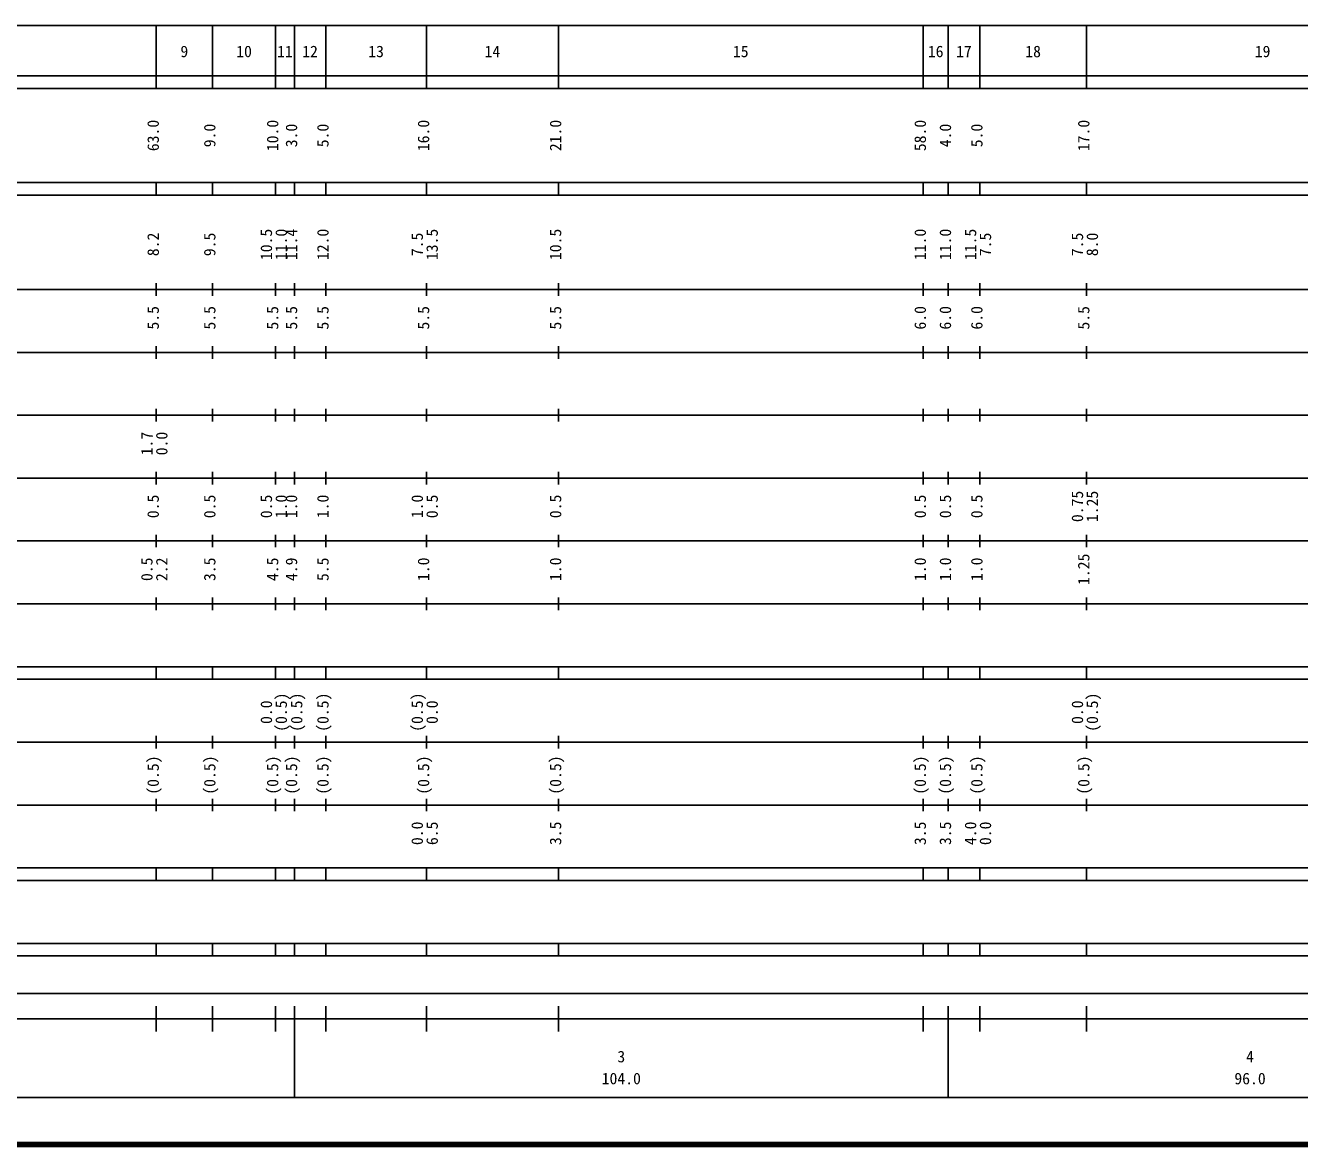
# Model space of a CAD drawing. Units: millimetres, scale not verified. Extents: x 40000 to 680000, y 20000 to 380000.
# Drawn here: x 225238 to 427870, y 20000 to 198000 of the extents above; entities that cross this region are included whole.
import ezdxf
from ezdxf.enums import TextEntityAlignment as Align

# ---------------------------------------------------------------- set-up
doc = ezdxf.new("R2010")
doc.units = ezdxf.units.MM
doc.header["$LTSCALE"] = 1000
doc.layers.add('M-TTL', color=2, linetype='Continuous', lineweight=140)
doc.layers.add('M-TTL-BAND', color=7, linetype='Continuous', lineweight=25)
doc.styles.add('ＭＳ ゴシック', font='')
doc.styles.get('ＭＳ ゴシック').set_extended_font_data('MS Gothic')

msp = doc.modelspace()

# ---------------------------------------------------------------- linework, layer by layer
at = {"layer": 'M-TTL'}
msp.add_line((40000, 20000), (680000, 20000), dxfattribs=at)
at = {"layer": 'M-TTL-BAND'}
for p, q in [((68000, 198000), (579000, 198000)), ((246000, 188000), (246000, 198000)), ((255000, 188000), (255000, 198000)), ((265000, 188000), (265000, 198000)), ((268000, 188000), (268000, 198000)), ((273000, 188000), (273000, 198000)), ((289000, 188000), (289000, 198000)), ((310000, 188000), (310000, 198000)), ((368000, 188000), (368000, 198000)), ((372000, 188000), (372000, 198000)), ((377000, 188000), (377000, 198000)), ((394000, 188000), (394000, 198000)), ((40000, 190000), (579000, 190000)), ((40000, 188000), (579000, 188000)), ((40000, 173000), (579000, 173000)), ((246000, 171000), (246000, 173000)), ((255000, 171000), (255000, 173000)), ((265000, 171000), (265000, 173000)), ((268000, 171000), (268000, 173000)), ((273000, 171000), (273000, 173000)), ((289000, 171000), (289000, 173000)), ((310000, 171000), (310000, 173000)), ((368000, 171000), (368000, 173000)), ((372000, 171000), (372000, 173000)), ((377000, 171000), (377000, 173000)), ((394000, 171000), (394000, 173000)), ((40000, 171000), (579000, 171000)), ((246000, 155000), (246000, 157000)), ((255000, 155000), (255000, 157000)), ((265000, 155000), (265000, 157000)), ((268000, 155000), (268000, 157000)), ((273000, 155000), (273000, 157000)), ((289000, 155000), (289000, 157000)), ((310000, 155000), (310000, 157000)), ((368000, 155000), (368000, 157000)), ((372000, 155000), (372000, 157000)), ((377000, 155000), (377000, 157000)), ((394000, 155000), (394000, 157000)), ((40000, 156000), (579000, 156000)), ((46000, 146000), (579000, 146000)), ((246000, 145000), (246000, 147000)), ((255000, 145000), (255000, 147000)), ((265000, 145000), (265000, 147000)), ((268000, 145000), (268000, 147000)), ((273000, 145000), (273000, 147000)), ((289000, 145000), (289000, 147000)), ((310000, 145000), (310000, 147000)), ((368000, 145000), (368000, 147000)), ((372000, 145000), (372000, 147000)), ((377000, 145000), (377000, 147000)), ((394000, 145000), (394000, 147000)), ((52000, 136000), (579000, 136000)), ((246000, 135000), (246000, 137000)), ((255000, 135000), (255000, 137000)), ((265000, 135000), (265000, 137000)), ((268000, 135000), (268000, 137000)), ((273000, 135000), (273000, 137000)), ((289000, 135000), (289000, 137000)), ((310000, 135000), (310000, 137000)), ((368000, 135000), (368000, 137000)), ((372000, 135000), (372000, 137000)), ((377000, 135000), (377000, 137000)), ((394000, 135000), (394000, 137000)), ((46000, 126000), (579000, 126000)), ((246000, 125000), (246000, 127000)), ((255000, 125000), (255000, 127000)), ((265000, 125000), (265000, 127000)), ((268000, 125000), (268000, 127000)), ((273000, 125000), (273000, 127000)), ((289000, 125000), (289000, 127000)), ((310000, 125000), (310000, 127000)), ((368000, 125000), (368000, 127000)), ((372000, 125000), (372000, 127000)), ((377000, 125000), (377000, 127000)), ((394000, 125000), (394000, 127000)), ((52000, 116000), (579000, 116000)), ((246000, 115000), (246000, 117000)), ((255000, 115000), (255000, 117000)), ((265000, 115000), (265000, 117000)), ((268000, 115000), (268000, 117000)), ((273000, 115000), (273000, 117000)), ((289000, 115000), (289000, 117000)), ((310000, 115000), (310000, 117000)), ((368000, 115000), (368000, 117000)), ((372000, 115000), (372000, 117000)), ((377000, 115000), (377000, 117000)), ((394000, 115000), (394000, 117000)), ((46000, 106000), (579000, 106000)), ((246000, 105000), (246000, 107000)), ((255000, 105000), (255000, 107000)), ((265000, 105000), (265000, 107000)), ((268000, 105000), (268000, 107000)), ((273000, 105000), (273000, 107000)), ((289000, 105000), (289000, 107000)), ((310000, 105000), (310000, 107000)), ((368000, 105000), (368000, 107000)), ((372000, 105000), (372000, 107000)), ((377000, 105000), (377000, 107000)), ((394000, 105000), (394000, 107000)), ((40000, 96000), (579000, 96000)), ((246000, 94000), (246000, 96000)), ((255000, 94000), (255000, 96000)), ((265000, 94000), (265000, 96000)), ((268000, 94000), (268000, 96000)), ((273000, 94000), (273000, 96000)), ((289000, 94000), (289000, 96000)), ((310000, 94000), (310000, 96000)), ((368000, 94000), (368000, 96000)), ((372000, 94000), (372000, 96000)), ((377000, 94000), (377000, 96000)), ((394000, 94000), (394000, 96000)), ((40000, 94000), (579000, 94000)), ((49000, 84000), (579000, 84000)), ((246000, 83000), (246000, 85000)), ((255000, 83000), (255000, 85000)), ((265000, 83000), (265000, 85000)), ((268000, 83000), (268000, 85000)), ((273000, 83000), (273000, 85000)), ((289000, 83000), (289000, 85000)), ((310000, 83000), (310000, 85000)), ((368000, 83000), (368000, 85000)), ((372000, 83000), (372000, 85000)), ((377000, 83000), (377000, 85000)), ((394000, 83000), (394000, 85000)), ((246000, 73000), (246000, 75000)), ((255000, 73000), (255000, 75000)), ((265000, 73000), (265000, 75000)), ((268000, 73000), (268000, 75000)), ((273000, 73000), (273000, 75000)), ((289000, 73000), (289000, 75000)), ((310000, 73000), (310000, 75000)), ((368000, 73000), (368000, 75000)), ((372000, 73000), (372000, 75000)), ((377000, 73000), (377000, 75000)), ((394000, 73000), (394000, 75000)), ((40000, 74000), (579000, 74000)), ((40000, 64000), (579000, 64000)), ((246000, 62000), (246000, 64000)), ((255000, 62000), (255000, 64000)), ((265000, 62000), (265000, 64000)), ((268000, 62000), (268000, 64000)), ((273000, 62000), (273000, 64000)), ((289000, 62000), (289000, 64000)), ((310000, 62000), (310000, 64000)), ((368000, 62000), (368000, 64000)), ((372000, 62000), (372000, 64000)), ((377000, 62000), (377000, 64000)), ((394000, 62000), (394000, 64000)), ((40000, 62000), (579000, 62000)), ((40000, 52000), (579000, 52000)), ((246000, 50000), (246000, 52000)), ((255000, 50000), (255000, 52000)), ((265000, 50000), (265000, 52000)), ((268000, 50000), (268000, 52000)), ((273000, 50000), (273000, 52000)), ((289000, 50000), (289000, 52000)), ((310000, 50000), (310000, 52000)), ((368000, 50000), (368000, 52000)), ((372000, 50000), (372000, 52000)), ((377000, 50000), (377000, 52000)), ((394000, 50000), (394000, 52000)), ((40000, 50000), (579000, 50000)), ((71000, 44000), (565000, 44000)), ((246000, 38000), (246000, 42000)), ((255000, 38000), (255000, 42000)), ((265000, 38000), (265000, 42000)), ((268000, 27500), (268000, 42000)), ((273000, 38000), (273000, 42000)), ((289000, 38000), (289000, 42000)), ((310000, 38000), (310000, 42000)), ((368000, 38000), (368000, 42000)), ((372000, 27500), (372000, 42000)), ((377000, 38000), (377000, 42000)), ((394000, 38000), (394000, 42000)), ((40000, 40000), (579000, 40000)), ((68000, 27500), (579000, 27500))]:
    msp.add_line(p, q, dxfattribs=at)

# ---------------------------------------------------------------- texts
at = {"layer": 'M-TTL-BAND', "style": 'ＭＳ ゴシック'}
for s, p in [('9', (250500, 192405)), ('10', (260000, 192405)), ('11', (266500, 192405)), ('12', (270500, 192405)), ('13', (281000, 192405)), ('14', (299500, 192405)), ('15', (339000, 192405)), ('16', (370000, 192405)), ('17', (374500, 192405)), ('18', (385500, 192405)), ('19', (422000, 192405)), ('3', (320000, 32523)), ('4', (420000, 32523)), ('104.0', (320000, 29033)), ('96.0', (420000, 29033))]:
    msp.add_text(s, height=1833, dxfattribs=at).set_placement(p, align=Align.BOTTOM_CENTER)
for s, p in [('63.0', (247000, 180500)), ('10.0', (266000, 180500)), ('16.0', (290000, 180500)), ('21.0', (311000, 180500)), ('58.0', (369000, 180500)), ('17.0', (395000, 180500)), ('9.0', (256000, 180500)), ('3.0', (269000, 180500)), ('5.0', (274000, 180500)), ('4.0', (373000, 180500)), ('5.0', (378000, 180500)), ('8.2', (247000, 163174)), ('9.5', (256000, 163174)), ('10.5', (265000, 163174)), ('11.0', (267370, 163174)), ('11.4', (269000, 163174)), ('12.0', (274000, 163174)), ('7.5', (289000, 163174)), ('13.5', (291370, 163174)), ('10.5', (311000, 163174)), ('11.0', (369000, 163174)), ('11.0', (373000, 163174)), ('11.5', (377000, 163174)), ('7.5', (379370, 163174)), ('7.5', (394000, 163174)), ('8.0', (396370, 163174)), ('5.5', (247000, 151500)), ('5.5', (256000, 151500)), ('5.5', (266000, 151500)), ('5.5', (269000, 151500)), ('5.5', (274000, 151500)), ('5.5', (290000, 151500)), ('5.5', (311000, 151500)), ('6.0', (369000, 151500)), ('6.0', (373000, 151500)), ('6.0', (378000, 151500)), ('5.5', (395000, 151500)), ('1.7', (246000, 131500)), ('0.0', (248370, 131500)), ('0.75', (394000, 121500)), ('1.25', (396370, 121500)), ('0.5', (247000, 121500)), ('0.5', (256000, 121500)), ('0.5', (265000, 121500)), ('1.0', (267370, 121500)), ('1.0', (269000, 121500)), ('1.0', (274000, 121500)), ('1.0', (289000, 121500)), ('0.5', (291370, 121500)), ('0.5', (311000, 121500)), ('0.5', (369000, 121500)), ('0.5', (373000, 121500)), ('0.5', (378000, 121500)), ('1.25', (395000, 111500)), ('0.5', (246000, 111500)), ('2.2', (248370, 111500)), ('3.5', (256000, 111500)), ('4.5', (266000, 111500)), ('4.9', (269000, 111500)), ('5.5', (274000, 111500)), ('1.0', (290000, 111500)), ('1.0', (311000, 111500)), ('1.0', (369000, 111500)), ('1.0', (373000, 111500)), ('1.0', (378000, 111500)), ('(0.5)', (267370, 88764)), ('(0.5)', (269821, 88764)), ('(0.5)', (274000, 88764)), ('(0.5)', (289000, 88764)), ('(0.5)', (396370, 88764)), ('0.0', (265000, 88764)), ('0.0', (291370, 88764)), ('0.0', (394000, 88764)), ('(0.5)', (247000, 78764)), ('(0.5)', (256000, 78764)), ('(0.5)', (266000, 78764)), ('(0.5)', (269000, 78764)), ('(0.5)', (274000, 78764)), ('(0.5)', (290000, 78764)), ('(0.5)', (311000, 78764)), ('(0.5)', (369000, 78764)), ('(0.5)', (373000, 78764)), ('(0.5)', (378000, 78764)), ('(0.5)', (395000, 78764)), ('0.0', (289000, 69500)), ('6.5', (291370, 69500)), ('3.5', (311000, 69500)), ('3.5', (369000, 69500)), ('3.5', (373000, 69500)), ('4.0', (377000, 69500)), ('0.0', (379370, 69500))]:
    msp.add_text(s, height=1833, rotation=90, dxfattribs=at).set_placement(p, align=Align.BOTTOM_CENTER)

doc.saveas('drawing.dxf')
